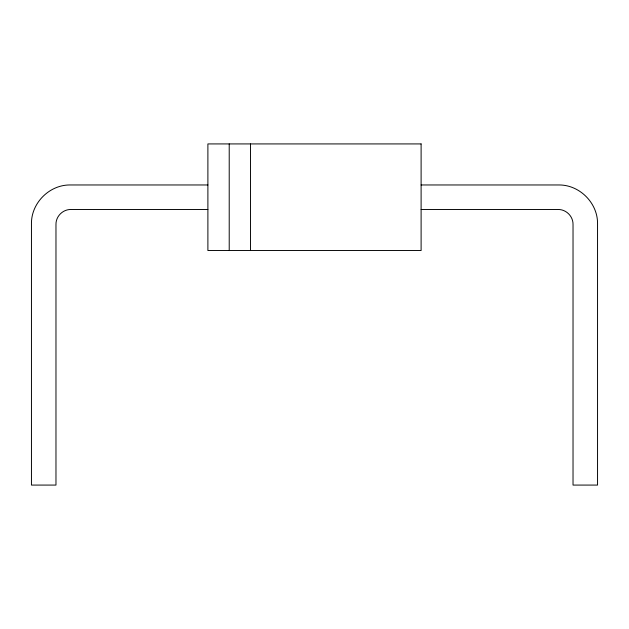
<?xml version="1.0" encoding="UTF-8"?>
<svg xmlns="http://www.w3.org/2000/svg" width="629" height="629" viewBox="0 0 629 629"><rect width="100%" height="100%" fill="white"/><g stroke="black" fill="none" stroke-linecap="round" stroke-linejoin="round"><path stroke-width="0.94" d="M207.892 184.965L69.56 184.965C49.306 185.091 31.568 202.829 31.45 223.075L31.45 485.077L55.973 485.077L55.973 224.687C55.682 216.4 62.884 209.198 71.163 209.488L207.892 209.488M421.108 184.965L559.44 184.965C579.694 185.091 597.432 202.829 597.55 223.075L597.55 485.077L573.027 485.077L573.027 224.687C573.318 216.4 566.116 209.198 557.837 209.488L421.108 209.488M250.531 143.923L250.531 250.531M229.215 143.923L229.215 250.531M421.108 143.923L207.892 143.923L207.892 250.531L421.108 250.531L421.108 143.923"/></g></svg>
